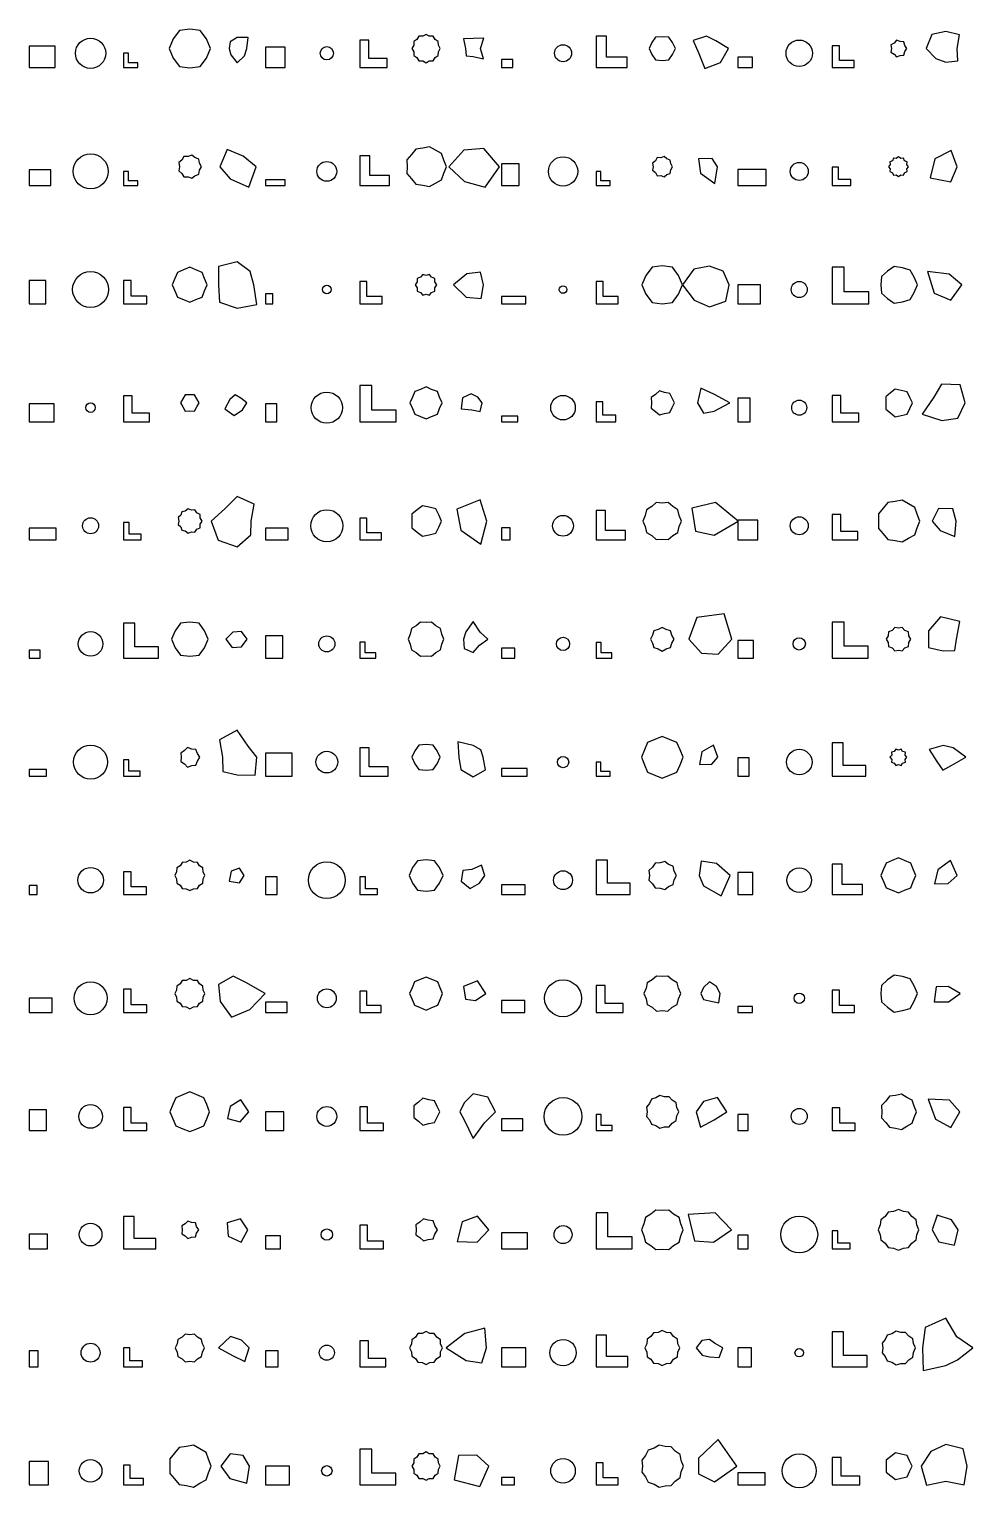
# Model space of a CAD drawing. Header units: metres. Extents: x 0 to 3999, y -16 to 6081.
# Drawn here: x 0 to 1997, y 2994 to 6081 of the extents above; entities that cross this region are included whole.
import ezdxf

# ---------------------------------------------------------------- set-up
doc = ezdxf.new("R2010")
doc.units = ezdxf.units.M

msp = doc.modelspace()

# ---------------------------------------------------------------- linework, layer by layer
for points in [[(384, 6040), (375.5, 6060.5), (362, 6078.1), (340, 6081), (318, 6078.1), (304.5, 6060.5), (296, 6040), (304.5, 6019.5), (318, 6001.9), (340, 5999), (362, 6001.9), (375.5, 6019.5), (384, 6040)], [(460.6, 6040), (463.2, 6063.2), (440, 6063.4), (425.6, 6054.4), (423.1, 6040), (426.7, 6026.7), (440, 6009.6), (455.5, 6024.5), (460.6, 6040)], [(700, 6000), (758, 6000), (758, 6019), (719, 6019), (719, 6058), (700, 6058), (700, 6000)], [(870, 6040), (866.1, 6047), (866, 6055), (859.1, 6059.1), (855, 6066), (847, 6066.1), (840, 6070), (833, 6066.1), (825, 6066), (820.9, 6059.1), (814, 6055), (813.9, 6047), (810, 6040), (813.9, 6033), (814, 6025), (820.9, 6020.9), (825, 6014), (833, 6013.9), (840, 6010), (847, 6013.9), (855, 6014), (859.1, 6020.9), (866, 6025), (866.1, 6033), (870, 6040)], [(955.4, 6040), (962.2, 6062.2), (940, 6061.3), (919.2, 6060.8), (923.4, 6040), (924.7, 6024.7), (940, 6023.3), (961.5, 6018.5), (955.4, 6040)], [(1200, 6000), (1266, 6000), (1266, 6022), (1222, 6022), (1222, 6066), (1200, 6066), (1200, 6000)], [(1368, 6040), (1361.7, 6052.5), (1354, 6064.2), (1340, 6065), (1326, 6064.2), (1318.3, 6052.5), (1312, 6040), (1318.3, 6027.5), (1326, 6015.8), (1340, 6015), (1354, 6015.8), (1361.7, 6027.5), (1368, 6040)], [(1480.1, 6040), (1453.2, 6056.6), (1434, 6066.3), (1405.4, 6056.7), (1417.6, 6029.2), (1430.3, 5997.5), (1463.6, 6010.4), (1480.1, 6040)], [(1858, 6040), (1853.5, 6046.5), (1851.2, 6054.1), (1843.3, 6054.6), (1836, 6057.5), (1830.6, 6051.7), (1823.8, 6047.8), (1825, 6040), (1823.8, 6032.2), (1830.6, 6028.3), (1836, 6022.5), (1843.3, 6025.4), (1851.2, 6025.9), (1853.5, 6033.5), (1858, 6040)], [(1964.4, 6040), (1968.9, 6068.9), (1940, 6076), (1910.3, 6069.7), (1898.9, 6040), (1918.9, 6018.9), (1940, 6010.9), (1966, 6014), (1964.4, 6040)], [(0, 6000), (55, 6000), (55, 6045), (0, 6045), (0, 6000)], [(200, 6000), (230, 6000), (230, 6010), (210, 6010), (210, 6030), (200, 6030), (200, 6000)], [(500, 6000), (542, 6000), (542, 6043), (500, 6043), (500, 6000)], [(1500, 6000), (1531, 6000), (1531, 6022), (1500, 6022), (1500, 6000)], [(1700, 6000), (1746, 6000), (1746, 6015), (1715, 6015), (1715, 6046), (1700, 6046), (1700, 6000)], [(1000, 6000), (1024, 6000), (1024, 6017), (1000, 6017), (1000, 6000)], [(365, 5790), (360.7, 5797.5), (359.2, 5806.1), (351, 5809.1), (344.3, 5814.6), (336.2, 5811.7), (327.5, 5811.7), (323.1, 5804.1), (316.5, 5798.6), (318, 5790), (316.5, 5781.4), (323.1, 5775.9), (327.5, 5768.3), (336.2, 5768.3), (344.3, 5765.4), (351, 5770.9), (359.2, 5773.9), (360.7, 5782.5), (365, 5790)], [(480.4, 5790), (453, 5812.5), (419.2, 5826), (403.3, 5790), (425.3, 5764.5), (465.1, 5746.5), (480.4, 5790)], [(700, 5750), (763, 5750), (763, 5771), (721, 5771), (721, 5813), (700, 5813), (700, 5750)], [(883, 5790), (877.6, 5803.7), (872.9, 5817.6), (860, 5824.6), (847.5, 5832.3), (833.1, 5829.4), (818.5, 5827.2), (809.4, 5815.7), (799.6, 5804.7), (800, 5790), (799.6, 5775.3), (809.4, 5764.3), (818.5, 5752.8), (833.1, 5750.6), (847.5, 5747.7), (860, 5755.4), (872.9, 5762.4), (877.6, 5776.3), (883, 5790)], [(995.4, 5790), (962.2, 5828.5), (919.7, 5825.2), (888.1, 5790), (921.7, 5758.3), (965, 5746.6), (995.4, 5790)], [(1362, 5790), (1357.9, 5796.5), (1356.9, 5804.1), (1349.5, 5806.5), (1343.8, 5811.7), (1336.7, 5808.7), (1329, 5809.1), (1325.4, 5802.2), (1319.3, 5797.5), (1321, 5790), (1319.3, 5782.5), (1325.4, 5777.8), (1329, 5770.9), (1336.7, 5771.3), (1343.8, 5768.3), (1349.5, 5773.5), (1356.9, 5775.9), (1357.9, 5783.5), (1362, 5790)], [(1457.3, 5790), (1445.7, 5807.6), (1416.7, 5806.9), (1421.1, 5776.3), (1451.5, 5754.7), (1457.3, 5790)], [(1861, 5790), (1857.4, 5794.7), (1858.2, 5800.5), (1852.7, 5802.7), (1850.5, 5808.2), (1844.7, 5807.4), (1840, 5811), (1835.3, 5807.4), (1829.5, 5808.2), (1827.3, 5802.7), (1821.8, 5800.5), (1822.6, 5794.7), (1819, 5790), (1822.6, 5785.3), (1821.8, 5779.5), (1827.3, 5777.3), (1829.5, 5771.8), (1835.3, 5772.6), (1840, 5769), (1844.7, 5772.6), (1850.5, 5771.8), (1852.7, 5777.3), (1858.2, 5779.5), (1857.4, 5785.3), (1861, 5790)], [(1964.4, 5790), (1951.2, 5824.4), (1917, 5806.7), (1907.2, 5766.2), (1950.5, 5757.7), (1964.4, 5790)], [(0, 5750), (46, 5750), (46, 5783), (0, 5783), (0, 5750)], [(200, 5750), (230, 5750), (230, 5760), (210, 5760), (210, 5780), (200, 5780), (200, 5750)], [(1000, 5750), (1037, 5750), (1037, 5796), (1000, 5796), (1000, 5750)], [(1200, 5750), (1230, 5750), (1230, 5760), (1210, 5760), (1210, 5780), (1200, 5780), (1200, 5750)], [(1500, 5750), (1560, 5750), (1560, 5784), (1500, 5784), (1500, 5750)], [(1700, 5750), (1739, 5750), (1739, 5763), (1713, 5763), (1713, 5789), (1700, 5789), (1700, 5750)], [(500, 5750), (542, 5750), (542, 5762), (500, 5762), (500, 5750)], [(475.2, 5540), (468, 5568), (440, 5588.7), (401.1, 5578.9), (400.9, 5540), (403.2, 5503.2), (440, 5490.6), (481.7, 5498.3), (475.2, 5540)], [(377, 5540), (371.4, 5553), (366.2, 5566.2), (353, 5571.4), (340, 5577), (327, 5571.4), (313.8, 5566.2), (308.6, 5553), (303, 5540), (308.6, 5527), (313.8, 5513.8), (327, 5508.6), (340, 5503), (353, 5508.6), (366.2, 5513.8), (371.4, 5527), (377, 5540)], [(863, 5540), (859, 5546.2), (858.6, 5553.5), (851.8, 5556.2), (847.1, 5561.9), (840, 5560), (832.9, 5561.9), (828.2, 5556.2), (821.4, 5553.5), (821, 5546.2), (817, 5540), (821, 5533.8), (821.4, 5526.5), (828.2, 5523.8), (832.9, 5518.1), (840, 5520), (847.1, 5518.1), (851.8, 5523.8), (858.6, 5526.5), (859, 5533.8), (863, 5540)], [(961.6, 5540), (955.4, 5566.7), (926.7, 5563), (898, 5540), (925, 5514.1), (956.8, 5510.9), (961.6, 5540)], [(1383, 5540), (1374.6, 5560), (1361.5, 5577.2), (1340, 5580), (1318.5, 5577.2), (1305.4, 5560), (1297, 5540), (1305.4, 5520), (1318.5, 5502.8), (1340, 5500), (1361.5, 5502.8), (1374.6, 5520), (1383, 5540)], [(1481.6, 5540), (1468.7, 5568.7), (1440, 5579.6), (1406.7, 5573.3), (1382.9, 5540), (1407.8, 5507.8), (1440, 5493.6), (1474.7, 5505.3), (1481.6, 5540)], [(1700, 5500), (1777, 5500), (1777, 5525), (1725, 5525), (1725, 5577), (1700, 5577), (1700, 5500)], [(1880, 5540), (1873.3, 5556.1), (1864.9, 5571.3), (1848.2, 5576.1), (1831.1, 5579), (1816.9, 5568.9), (1804, 5557.4), (1803, 5540), (1804, 5522.6), (1816.9, 5511.1), (1831.1, 5501), (1848.2, 5503.9), (1864.9, 5508.7), (1873.3, 5523.9), (1880, 5540)], [(1974.3, 5540), (1947.2, 5562.2), (1901.6, 5567.9), (1915.5, 5522.2), (1950.7, 5507.2), (1974.3, 5540)], [(0, 5500), (35, 5500), (35, 5549), (0, 5549), (0, 5500)], [(200, 5500), (249, 5500), (249, 5516), (216, 5516), (216, 5549), (200, 5549), (200, 5500)], [(700, 5500), (747, 5500), (747, 5515), (715, 5515), (715, 5547), (700, 5547), (700, 5500)], [(1200, 5500), (1247, 5500), (1247, 5515), (1215, 5515), (1215, 5547), (1200, 5547), (1200, 5500)], [(1500, 5500), (1548, 5500), (1548, 5540), (1500, 5540), (1500, 5500)], [(500, 5500), (516, 5500), (516, 5521), (500, 5521), (500, 5500)], [(1000, 5500), (1051, 5500), (1051, 5515), (1000, 5515), (1000, 5500)], [(700, 5250), (777, 5250), (777, 5275), (725, 5275), (725, 5327), (700, 5327), (700, 5250)], [(874, 5290), (868.6, 5301.9), (864, 5314), (851.9, 5318.6), (840, 5324), (828.1, 5318.6), (816, 5314), (811.4, 5301.9), (806, 5290), (811.4, 5278.1), (816, 5266), (828.1, 5261.4), (840, 5256), (851.9, 5261.4), (864, 5266), (868.6, 5278.1), (874, 5290)], [(1366, 5290), (1360.7, 5300), (1356.2, 5310.3), (1345.1, 5312.4), (1334.2, 5315.3), (1325.7, 5308), (1316.6, 5301.3), (1317, 5290), (1316.6, 5278.7), (1325.7, 5272), (1334.2, 5264.7), (1345.1, 5267.6), (1356.2, 5269.7), (1360.7, 5280), (1366, 5290)], [(1483.3, 5290), (1450.3, 5307.8), (1421.8, 5321.6), (1414.8, 5290), (1427.5, 5268.3), (1450.1, 5272.4), (1483.3, 5290)], [(1870, 5290), (1864.3, 5301.7), (1858.7, 5313.5), (1846, 5316.3), (1833.3, 5319.2), (1823.2, 5311.1), (1813, 5303), (1813, 5290), (1813, 5277), (1823.2, 5268.9), (1833.3, 5260.8), (1846, 5263.7), (1858.7, 5266.5), (1864.3, 5278.3), (1870, 5290)], [(1981.1, 5290), (1970.7, 5328.4), (1930.9, 5329.8), (1915.2, 5301.9), (1890.5, 5266.2), (1931.5, 5252.6), (1965.7, 5257.8), (1981.1, 5290)], [(0, 5250), (53, 5250), (53, 5288), (0, 5288), (0, 5250)], [(200, 5250), (255, 5250), (255, 5268), (218, 5268), (218, 5305), (200, 5305), (200, 5250)], [(360, 5290), (354.7, 5298.5), (350, 5307.3), (340, 5307), (330, 5307.3), (325.3, 5298.5), (320, 5290), (325.3, 5281.5), (330, 5272.7), (340, 5273), (350, 5272.7), (354.7, 5281.5), (360, 5290)], [(460.4, 5290), (448, 5300), (436.2, 5306.8), (424.5, 5297.5), (414.4, 5277.7), (433.9, 5263.1), (451.6, 5275.5), (460.4, 5290)], [(500, 5250), (524, 5250), (524, 5288), (500, 5288), (500, 5250)], [(958.7, 5290), (949.8, 5302.3), (935.6, 5309.3), (917, 5301.1), (914.1, 5277.5), (936.7, 5275.6), (954.3, 5272.1), (958.7, 5290)], [(1200, 5250), (1242, 5250), (1242, 5264), (1214, 5264), (1214, 5292), (1200, 5292), (1200, 5250)], [(1500, 5250), (1526, 5250), (1526, 5300), (1500, 5300), (1500, 5250)], [(1700, 5250), (1756, 5250), (1756, 5268), (1718, 5268), (1718, 5306), (1700, 5306), (1700, 5250)], [(1000, 5250), (1034, 5250), (1034, 5262), (1000, 5262), (1000, 5250)], [(366, 5040), (362.1, 5046.5), (361.9, 5054.1), (355.1, 5057.4), (350.8, 5063.7), (343.3, 5062.8), (336.3, 5065.7), (330.4, 5060.9), (323, 5059.6), (320.7, 5052.4), (315.1, 5047.3), (317, 5040), (315.1, 5032.7), (320.7, 5027.6), (323, 5020.4), (330.4, 5019.1), (336.3, 5014.3), (343.3, 5017.2), (350.8, 5016.3), (355.1, 5022.6), (361.9, 5025.9), (362.1, 5033.5), (366, 5040)], [(470.2, 5040), (476, 5076), (440, 5091.9), (413.9, 5066.1), (385.3, 5040), (399.7, 4999.7), (440, 4985.8), (468.9, 5011.1), (470.2, 5040)], [(873, 5040), (867, 5053), (860.6, 5065.8), (846.7, 5069.2), (832.7, 5072.2), (821.3, 5063.5), (810.3, 5054.3), (810, 5040), (810.3, 5025.7), (821.3, 5016.5), (832.7, 5007.8), (846.7, 5010.8), (860.6, 5014.2), (867, 5027), (873, 5040)], [(968.5, 5040), (954.5, 5084.7), (905.5, 5065), (913.9, 5021), (955.8, 4991.4), (968.5, 5040)], [(1381, 5040), (1376.1, 5051.7), (1373.2, 5064.1), (1362.3, 5070.7), (1352.7, 5079), (1340, 5078), (1327.3, 5079), (1317.7, 5070.7), (1306.8, 5064.1), (1303.9, 5051.7), (1299, 5040), (1303.9, 5028.3), (1306.8, 5015.9), (1317.7, 5009.3), (1327.3, 5001), (1340, 5002), (1352.7, 5001), (1362.3, 5009.3), (1373.2, 5015.9), (1376.1, 5028.3), (1381, 5040)], [(1500.7, 5040), (1452.8, 5079.5), (1402.3, 5067.4), (1410.5, 5018.6), (1449.6, 5010.4), (1500.7, 5040)], [(1885, 5040), (1879.5, 5054.4), (1874.5, 5068.9), (1861, 5076.4), (1847.8, 5084.3), (1832.7, 5081.4), (1817.5, 5079), (1807.8, 5067), (1797.7, 5055.4), (1798, 5040), (1797.7, 5024.6), (1807.8, 5013), (1817.5, 5001), (1832.7, 4998.6), (1847.8, 4995.7), (1861, 5003.6), (1874.5, 5011.1), (1879.5, 5025.6), (1885, 5040)], [(1962, 5040), (1955.1, 5066.2), (1924.7, 5066.5), (1911.6, 5040), (1928.4, 5020), (1959, 5007.1), (1962, 5040)], [(200, 5000), (237, 5000), (237, 5012), (212, 5012), (212, 5037), (200, 5037), (200, 5000)], [(700, 5000), (746, 5000), (746, 5015), (715, 5015), (715, 5046), (700, 5046), (700, 5000)], [(1200, 5000), (1262, 5000), (1262, 5020), (1220, 5020), (1220, 5062), (1200, 5062), (1200, 5000)], [(1500, 5000), (1542, 5000), (1542, 5042), (1500, 5042), (1500, 5000)], [(1700, 5000), (1754, 5000), (1754, 5018), (1718, 5018), (1718, 5054), (1700, 5054), (1700, 5000)], [(0, 5000), (57, 5000), (57, 5025), (0, 5025), (0, 5000)], [(500, 5000), (548, 5000), (548, 5025), (500, 5025), (500, 5000)], [(1000, 5000), (1018, 5000), (1018, 5026), (1000, 5026), (1000, 5000)], [(200, 4750), (274, 4750), (274, 4774), (224, 4774), (224, 4824), (200, 4824), (200, 4750)], [(379, 4790), (371.2, 4808), (359.5, 4823.8), (340, 4826), (320.5, 4823.8), (308.8, 4808), (301, 4790), (308.8, 4772), (320.5, 4756.2), (340, 4754), (359.5, 4756.2), (371.2, 4772), (379, 4790)], [(878, 4790), (873.3, 4800.8), (870.7, 4812.3), (860.6, 4818.3), (851.7, 4826.1), (840, 4825), (828.3, 4826.1), (819.4, 4818.3), (809.3, 4812.3), (806.7, 4800.8), (802, 4790), (806.7, 4779.2), (809.3, 4767.7), (819.4, 4761.7), (828.3, 4753.9), (840, 4755), (851.7, 4753.9), (860.6, 4761.7), (870.7, 4767.7), (873.3, 4779.2), (878, 4790)], [(970.8, 4790), (954.8, 4804.8), (940, 4827.4), (924.3, 4805.7), (919.2, 4790), (920.4, 4770.4), (940, 4761.8), (953, 4777), (970.8, 4790)], [(1487.3, 4790), (1471.2, 4844), (1413.3, 4836.2), (1396.3, 4790), (1422.9, 4760.4), (1458.4, 4758.2), (1487.3, 4790)], [(1700, 4750), (1776, 4750), (1776, 4775), (1725, 4775), (1725, 4826), (1700, 4826), (1700, 4750)], [(1962.7, 4790), (1969.6, 4827.2), (1929.2, 4837.5), (1903.3, 4807.7), (1903.3, 4772.3), (1934.3, 4765.1), (1959.2, 4765.9), (1962.7, 4790)], [(461.2, 4790), (449.6, 4806.6), (431.3, 4805.1), (416.5, 4790), (429.8, 4772.4), (449.3, 4773.9), (461.2, 4790)], [(500, 4750), (537, 4750), (537, 4797), (500, 4797), (500, 4750)], [(1365, 4790), (1360.3, 4798.4), (1357.7, 4807.7), (1348.4, 4810.3), (1340, 4815), (1331.6, 4810.3), (1322.3, 4807.7), (1319.7, 4798.4), (1315, 4790), (1319.7, 4781.6), (1322.3, 4772.3), (1331.6, 4769.7), (1340, 4765), (1348.4, 4769.7), (1357.7, 4772.3), (1360.3, 4781.6), (1365, 4790)], [(1500, 4750), (1533, 4750), (1533, 4787), (1500, 4787), (1500, 4750)], [(1866, 4790), (1861.9, 4797.1), (1861, 4805.3), (1853.5, 4808.6), (1848, 4814.7), (1840, 4813), (1832, 4814.7), (1826.5, 4808.6), (1819, 4805.3), (1818.1, 4797.1), (1814, 4790), (1818.1, 4782.9), (1819, 4774.7), (1826.5, 4771.4), (1832, 4765.3), (1840, 4767), (1848, 4765.3), (1853.5, 4771.4), (1861, 4774.7), (1861.9, 4782.9), (1866, 4790)], [(0, 4750), (23, 4750), (23, 4767), (0, 4767), (0, 4750)], [(700, 4750), (734, 4750), (734, 4761), (711, 4761), (711, 4784), (700, 4784), (700, 4750)], [(1000, 4750), (1028, 4750), (1028, 4771), (1000, 4771), (1000, 4750)], [(1200, 4750), (1233, 4750), (1233, 4761), (1211, 4761), (1211, 4783), (1200, 4783), (1200, 4750)], [(481.8, 4540), (463.4, 4563.4), (440, 4597.2), (402.8, 4577.2), (409.4, 4540), (409.9, 4509.9), (440, 4503.1), (478.1, 4501.9), (481.8, 4540)], [(961, 4540), (955.9, 4555.9), (940, 4564.9), (907.4, 4572.6), (909.4, 4540), (913.9, 4513.9), (940, 4498.6), (966.2, 4513.8), (961, 4540)], [(1384, 4540), (1377.9, 4555.7), (1371.1, 4571.1), (1355.7, 4577.9), (1340, 4584), (1324.3, 4577.9), (1308.9, 4571.1), (1302.1, 4555.7), (1296, 4540), (1302.1, 4524.3), (1308.9, 4508.9), (1324.3, 4502.1), (1340, 4496), (1355.7, 4502.1), (1371.1, 4508.9), (1377.9, 4524.3), (1384, 4540)], [(1700, 4500), (1771, 4500), (1771, 4523), (1723, 4523), (1723, 4571), (1700, 4571), (1700, 4500)], [(361, 4540), (356.2, 4547.8), (353.1, 4556.4), (344, 4557.5), (335.3, 4560.5), (328.8, 4554.1), (321.1, 4549.1), (322, 4540), (321.1, 4530.9), (328.8, 4525.9), (335.3, 4519.5), (344, 4522.5), (353.1, 4523.6), (356.2, 4532.2), (361, 4540)], [(500, 4500), (557, 4500), (557, 4549), (500, 4549), (500, 4500)], [(700, 4500), (760, 4500), (760, 4520), (720, 4520), (720, 4560), (700, 4560), (700, 4500)], [(870, 4540), (863.4, 4553.5), (855, 4566), (840, 4567), (825, 4566), (816.6, 4553.5), (810, 4540), (816.6, 4526.5), (825, 4514), (840, 4513), (855, 4514), (863.4, 4526.5), (870, 4540)], [(1457.7, 4540), (1448.2, 4565.4), (1423.9, 4551.7), (1418.6, 4524.5), (1444.7, 4525.5), (1457.7, 4540)], [(1500, 4500), (1524, 4500), (1524, 4539), (1500, 4539), (1500, 4500)], [(1858, 4540), (1854.3, 4544.6), (1854.6, 4550.6), (1848.8, 4552.1), (1845.6, 4557.1), (1840, 4555), (1834.4, 4557.1), (1831.2, 4552.1), (1825.4, 4550.6), (1825.7, 4544.6), (1822, 4540), (1825.7, 4535.4), (1825.4, 4529.4), (1831.2, 4527.9), (1834.4, 4522.9), (1840, 4525), (1845.6, 4522.9), (1848.8, 4527.9), (1854.6, 4529.4), (1854.3, 4535.4), (1858, 4540)], [(1982.5, 4540), (1956, 4560), (1934.3, 4565.1), (1905, 4556.8), (1921.2, 4530.9), (1933.7, 4512.6), (1953.3, 4523.3), (1982.5, 4540)], [(0, 4500), (37, 4500), (37, 4514), (0, 4514), (0, 4500)], [(200, 4500), (235, 4500), (235, 4511), (211, 4511), (211, 4535), (200, 4535), (200, 4500)], [(1000, 4500), (1054, 4500), (1054, 4516), (1000, 4516), (1000, 4500)], [(1200, 4500), (1230, 4500), (1230, 4510), (1210, 4510), (1210, 4530), (1200, 4530), (1200, 4500)], [(372, 4290), (368, 4297.5), (367.7, 4306), (360.5, 4310.5), (356, 4317.7), (347.5, 4318), (340, 4322), (332.5, 4318), (324, 4317.7), (319.5, 4310.5), (312.3, 4306), (312, 4297.5), (308, 4290), (312, 4282.5), (312.3, 4274), (319.5, 4269.5), (324, 4262.3), (332.5, 4262), (340, 4258), (347.5, 4262), (356, 4262.3), (360.5, 4269.5), (367.7, 4274), (368, 4282.5), (372, 4290)], [(876, 4290), (868.6, 4306.5), (858, 4321.2), (840, 4323), (822, 4321.2), (811.4, 4306.5), (804, 4290), (811.4, 4273.5), (822, 4258.8), (840, 4257), (858, 4258.8), (868.6, 4273.5), (876, 4290)], [(1200, 4250), (1272, 4250), (1272, 4274), (1224, 4274), (1224, 4322), (1200, 4322), (1200, 4250)], [(1877, 4290), (1871.4, 4303), (1866.2, 4316.2), (1853, 4321.4), (1840, 4327), (1827, 4321.4), (1813.8, 4316.2), (1808.6, 4303), (1803, 4290), (1808.6, 4277), (1813.8, 4263.8), (1827, 4258.6), (1840, 4253), (1853, 4258.6), (1866.2, 4263.8), (1871.4, 4277), (1877, 4290)], [(200, 4250), (248, 4250), (248, 4266), (216, 4266), (216, 4298), (200, 4298), (200, 4250)], [(454.8, 4290), (444.9, 4305.1), (427.4, 4299.1), (423.5, 4278), (445.1, 4274.2), (454.8, 4290)], [(964.3, 4290), (957.2, 4311.6), (937, 4302.9), (917.7, 4300.8), (914.5, 4277.7), (933.6, 4262.1), (953.1, 4273.6), (964.3, 4290)], [(1370, 4290), (1365.4, 4299.2), (1363, 4309.3), (1353.5, 4313.4), (1345.2, 4319.5), (1335.3, 4316.6), (1325, 4316), (1319.3, 4307.4), (1311.8, 4300.3), (1313, 4290), (1311.8, 4279.7), (1319.3, 4272.6), (1325, 4264), (1335.3, 4263.4), (1345.2, 4260.5), (1353.5, 4266.6), (1363, 4270.7), (1365.4, 4280.8), (1370, 4290)], [(1483.8, 4290), (1454.7, 4315.5), (1422.4, 4320.5), (1418.4, 4290), (1427.2, 4267.8), (1464.7, 4247.1), (1483.8, 4290)], [(1500, 4250), (1532, 4250), (1532, 4296), (1500, 4296), (1500, 4250)], [(1700, 4250), (1764, 4250), (1764, 4271), (1721, 4271), (1721, 4314), (1700, 4314), (1700, 4250)], [(1964.2, 4290), (1950.2, 4321.4), (1923.5, 4302), (1916, 4272.6), (1945.5, 4273.2), (1964.2, 4290)], [(0, 4250), (17, 4250), (17, 4269), (0, 4269), (0, 4250)], [(500, 4250), (525, 4250), (525, 4287), (500, 4287), (500, 4250)], [(700, 4250), (737, 4250), (737, 4262), (712, 4262), (712, 4287), (700, 4287), (700, 4250)], [(1000, 4250), (1050, 4250), (1050, 4270), (1000, 4270), (1000, 4250)], [(499.7, 4040), (458.5, 4063.2), (431.6, 4076.8), (400.7, 4058.9), (404.4, 4022.9), (428.5, 3989.8), (466.9, 4006.3), (499.7, 4040)], [(875, 4040), (869.6, 4052.2), (864.7, 4064.7), (852.2, 4069.6), (840, 4075), (827.8, 4069.6), (815.3, 4064.7), (810.4, 4052.2), (805, 4040), (810.4, 4027.8), (815.3, 4015.3), (827.8, 4010.4), (840, 4005), (852.2, 4010.4), (864.7, 4015.3), (869.6, 4027.8), (875, 4040)], [(1379, 4040), (1374.2, 4051.1), (1371.6, 4062.9), (1361.2, 4069.1), (1352.1, 4077.1), (1340, 4076), (1327.9, 4077.1), (1318.8, 4069.1), (1308.4, 4062.9), (1305.8, 4051.1), (1301, 4040), (1305.8, 4028.9), (1308.4, 4017.1), (1318.8, 4010.9), (1327.9, 4002.9), (1340, 4004), (1352.1, 4002.9), (1361.2, 4010.9), (1371.6, 4017.1), (1374.2, 4028.9), (1379, 4040)], [(1880, 4040), (1873.3, 4056.1), (1864.9, 4071.3), (1848.2, 4076.1), (1831.1, 4079), (1816.9, 4068.9), (1804, 4057.4), (1803, 4040), (1804, 4022.6), (1816.9, 4011.1), (1831.1, 4001), (1848.2, 4003.9), (1864.9, 4008.7), (1873.3, 4023.9), (1880, 4040)], [(200, 4000), (249, 4000), (249, 4016), (216, 4016), (216, 4049), (200, 4049), (200, 4000)], [(372, 4040), (368, 4047.5), (367.7, 4056), (360.5, 4060.5), (356, 4067.7), (347.5, 4068), (340, 4072), (332.5, 4068), (324, 4067.7), (319.5, 4060.5), (312.3, 4056), (312, 4047.5), (308, 4040), (312, 4032.5), (312.3, 4024), (319.5, 4019.5), (324, 4012.3), (332.5, 4012), (340, 4008), (347.5, 4012), (356, 4012.3), (360.5, 4019.5), (367.7, 4024), (368, 4032.5), (372, 4040)], [(700, 4000), (745, 4000), (745, 4015), (715, 4015), (715, 4045), (700, 4045), (700, 4000)], [(966.5, 4040), (948.8, 4067.1), (919.1, 4055.2), (923.6, 4028.1), (944.8, 4025.3), (966.5, 4040)], [(1200, 4000), (1257, 4000), (1257, 4019), (1219, 4019), (1219, 4057), (1200, 4057), (1200, 4000)], [(1462.6, 4040), (1454.7, 4054.7), (1440, 4065), (1427.1, 4052.9), (1421.4, 4040), (1427.2, 4027.2), (1440, 4024.4), (1459.8, 4020.2), (1462.6, 4040)], [(1700, 4000), (1747, 4000), (1747, 4015), (1715, 4015), (1715, 4047), (1700, 4047), (1700, 4000)], [(1970.7, 4040), (1944.9, 4055), (1919.9, 4054.6), (1915.6, 4022.2), (1945.8, 4022.2), (1970.7, 4040)], [(0, 4000), (49, 4000), (49, 4030), (0, 4030), (0, 4000)], [(500, 4000), (546, 4000), (546, 4022), (500, 4022), (500, 4000)], [(1000, 4000), (1049, 4000), (1049, 4025), (1000, 4025), (1000, 4000)], [(1500, 4000), (1531, 4000), (1531, 4013), (1500, 4013), (1500, 4000)], [(382, 3790), (376, 3804.9), (369.7, 3819.7), (354.9, 3826), (340, 3832), (325.1, 3826), (310.3, 3819.7), (304, 3804.9), (298, 3790), (304, 3775.1), (310.3, 3760.3), (325.1, 3754), (340, 3748), (354.9, 3754), (369.7, 3760.3), (376, 3775.1), (382, 3790)], [(200, 3750), (249, 3750), (249, 3766), (216, 3766), (216, 3799), (200, 3799), (200, 3750)], [(464.9, 3790), (448.2, 3815.1), (425.1, 3800.8), (420, 3775.5), (446.9, 3768.7), (464.9, 3790)], [(700, 3750), (750, 3750), (750, 3766), (716, 3766), (716, 3800), (700, 3800), (700, 3750)], [(869, 3790), (863.4, 3801.3), (858.1, 3812.7), (845.8, 3815.3), (833.5, 3818.3), (823.8, 3810.3), (813.9, 3802.6), (814, 3790), (813.9, 3777.4), (823.8, 3769.7), (833.5, 3761.7), (845.8, 3764.7), (858.1, 3767.3), (863.4, 3778.7), (869, 3790)], [(987.3, 3790), (970.6, 3820.6), (940, 3827.7), (921, 3809), (911.7, 3790), (921.6, 3771.6), (940, 3733.2), (963.8, 3766.2), (987.3, 3790)], [(1375, 3790), (1370.7, 3799), (1369.4, 3808.9), (1361, 3814.2), (1354.5, 3821.8), (1344.6, 3821.7), (1335, 3824.6), (1326.7, 3819.1), (1317.1, 3816.5), (1313.1, 3807.3), (1306.4, 3799.9), (1308, 3790), (1306.4, 3780.1), (1313.1, 3772.7), (1317.1, 3763.5), (1326.7, 3760.9), (1335, 3755.4), (1344.6, 3758.3), (1354.5, 3758.2), (1361, 3765.8), (1369.4, 3771.1), (1370.7, 3781), (1375, 3790)], [(1476.4, 3790), (1457.3, 3820), (1427.5, 3811.6), (1411.7, 3790), (1421.3, 3757.6), (1449.9, 3772.9), (1476.4, 3790)], [(1700, 3750), (1748, 3750), (1748, 3766), (1716, 3766), (1716, 3798), (1700, 3798), (1700, 3750)], [(1878, 3790), (1872.9, 3802), (1869.1, 3814.4), (1857.5, 3820.3), (1846.6, 3827.4), (1833.9, 3824.5), (1821, 3822.9), (1813.2, 3812.5), (1804.3, 3803), (1805, 3790), (1804.3, 3777), (1813.2, 3767.5), (1821, 3757.1), (1833.9, 3755.5), (1846.6, 3752.6), (1857.5, 3759.7), (1869.1, 3765.6), (1872.9, 3778), (1878, 3790)], [(1969.7, 3790), (1948, 3814.6), (1903.2, 3816.7), (1918.7, 3774.5), (1950.8, 3756.6), (1969.7, 3790)], [(0, 3750), (37, 3750), (37, 3794), (0, 3794), (0, 3750)], [(500, 3750), (539, 3750), (539, 3790), (500, 3790), (500, 3750)], [(1000, 3750), (1045, 3750), (1045, 3775), (1000, 3775), (1000, 3750)], [(1200, 3750), (1234, 3750), (1234, 3761), (1211, 3761), (1211, 3784), (1200, 3784), (1200, 3750)], [(1500, 3750), (1522, 3750), (1522, 3784), (1500, 3784), (1500, 3750)], [(1384, 3540), (1379, 3552.7), (1375.6, 3565.9), (1364.1, 3573.2), (1353.6, 3581.8), (1340, 3581), (1326.4, 3581.8), (1315.9, 3573.2), (1304.4, 3565.9), (1301, 3552.7), (1296, 3540), (1301, 3527.3), (1304.4, 3514.1), (1315.9, 3506.8), (1326.4, 3498.2), (1340, 3499), (1353.6, 3498.2), (1364.1, 3506.8), (1375.6, 3514.1), (1379, 3527.3), (1384, 3540)], [(1883, 3540), (1878.6, 3550.4), (1877.2, 3561.5), (1868.3, 3568.3), (1861.5, 3577.2), (1850.4, 3578.6), (1840, 3583), (1829.6, 3578.6), (1818.5, 3577.2), (1811.7, 3568.3), (1802.8, 3561.5), (1801.4, 3550.4), (1797, 3540), (1801.4, 3529.6), (1802.8, 3518.5), (1811.7, 3511.7), (1818.5, 3502.8), (1829.6, 3501.4), (1840, 3497), (1850.4, 3501.4), (1861.5, 3502.8), (1868.3, 3511.7), (1877.2, 3518.5), (1878.6, 3529.6), (1883, 3540)], [(200, 3500), (268, 3500), (268, 3522), (222, 3522), (222, 3568), (200, 3568), (200, 3500)], [(359, 3540), (354.4, 3546.9), (351.8, 3554.9), (343.6, 3555.6), (335.8, 3558.5), (330, 3552.5), (322.9, 3548.2), (324, 3540), (322.9, 3531.8), (330, 3527.5), (335.8, 3521.5), (343.6, 3524.4), (351.8, 3525.1), (354.4, 3533.1), (359, 3540)], [(463, 3540), (447.5, 3563.2), (419.4, 3555), (421.5, 3526.6), (448.4, 3514.1), (463, 3540)], [(864, 3540), (858.9, 3549.1), (855, 3558.8), (844.7, 3560.5), (834.7, 3563.4), (826.9, 3556.4), (818.4, 3550.4), (819, 3540), (818.4, 3529.6), (826.9, 3523.6), (834.7, 3516.6), (844.7, 3519.5), (855, 3521.2), (858.9, 3530.9), (864, 3540)], [(973.1, 3540), (949.3, 3568.7), (916.4, 3557.1), (906.1, 3515.4), (948.6, 3513.6), (973.1, 3540)], [(1200, 3500), (1276, 3500), (1276, 3525), (1225, 3525), (1225, 3576), (1200, 3576), (1200, 3500)], [(1486.7, 3540), (1451.8, 3576.2), (1395.2, 3572.5), (1408.1, 3516.8), (1448.5, 3513.7), (1486.7, 3540)], [(1966.4, 3540), (1952.1, 3560.9), (1922.2, 3570.9), (1911.1, 3540), (1925.4, 3514.7), (1958.5, 3507.9), (1966.4, 3540)], [(0, 3500), (39, 3500), (39, 3531), (0, 3531), (0, 3500)], [(500, 3500), (532, 3500), (532, 3527), (500, 3527), (500, 3500)], [(700, 3500), (750, 3500), (750, 3516), (716, 3516), (716, 3550), (700, 3550), (700, 3500)], [(1000, 3500), (1055, 3500), (1055, 3534), (1000, 3534), (1000, 3500)], [(1500, 3500), (1522, 3500), (1522, 3529), (1500, 3529), (1500, 3500)], [(1700, 3500), (1738, 3500), (1738, 3512), (1712, 3512), (1712, 3538), (1700, 3538), (1700, 3500)], [(1997.4, 3290), (1963.4, 3313.4), (1940, 3353.2), (1896.4, 3333.6), (1890.6, 3290), (1892.6, 3242.6), (1940, 3252.7), (1964.8, 3265.2), (1997.4, 3290)], [(371, 3290), (366.6, 3298.7), (365.1, 3308.2), (356.5, 3312.7), (349.6, 3319.5), (340, 3318), (330.4, 3319.5), (323.5, 3312.7), (314.9, 3308.2), (313.4, 3298.7), (309, 3290), (313.4, 3281.3), (314.9, 3271.8), (323.5, 3267.3), (330.4, 3260.5), (340, 3262), (349.6, 3260.5), (356.5, 3267.3), (365.1, 3271.8), (366.6, 3281.3), (371, 3290)], [(465.5, 3290), (449.5, 3306.5), (425.9, 3314.3), (400.8, 3290), (430.7, 3273.8), (456.7, 3261.1), (465.5, 3290)], [(700, 3250), (755, 3250), (755, 3268), (718, 3268), (718, 3305), (700, 3305), (700, 3250)], [(875, 3290), (870.9, 3298.3), (870.3, 3307.5), (862.6, 3312.6), (857.5, 3320.3), (848.3, 3320.9), (840, 3325), (831.7, 3320.9), (822.5, 3320.3), (817.4, 3312.6), (809.7, 3307.5), (809.1, 3298.3), (805, 3290), (809.1, 3281.7), (809.7, 3272.5), (817.4, 3267.4), (822.5, 3259.7), (831.7, 3259.1), (840, 3255), (848.3, 3259.1), (857.5, 3259.7), (862.6, 3267.4), (870.3, 3272.5), (870.9, 3281.7), (875, 3290)], [(967.9, 3290), (964.3, 3332), (922.3, 3320.7), (882.4, 3290), (924.8, 3263.6), (958.2, 3258.5), (967.9, 3290)], [(1200, 3250), (1267, 3250), (1267, 3272), (1222, 3272), (1222, 3317), (1200, 3317), (1200, 3250)], [(1377, 3290), (1372.8, 3298.8), (1372, 3308.5), (1364, 3314), (1358.5, 3322), (1348.8, 3322.8), (1340, 3327), (1331.2, 3322.8), (1321.5, 3322), (1316, 3314), (1308, 3308.5), (1307.2, 3298.8), (1303, 3290), (1307.2, 3281.2), (1308, 3271.5), (1316, 3266), (1321.5, 3258), (1331.2, 3257.2), (1340, 3253), (1348.8, 3257.2), (1358.5, 3258), (1364, 3266), (1372, 3271.5), (1372.8, 3281.2), (1377, 3290)], [(1468.5, 3290), (1450.5, 3300.5), (1440, 3307.7), (1424, 3306), (1412, 3290), (1424.7, 3274.7), (1440, 3271.2), (1460.4, 3269.6), (1468.5, 3290)], [(1700, 3250), (1774, 3250), (1774, 3274), (1724, 3274), (1724, 3324), (1700, 3324), (1700, 3250)], [(1876, 3290), (1871.7, 3299.3), (1870.3, 3309.5), (1861.6, 3314.9), (1855, 3322.7), (1844.7, 3322.7), (1834.9, 3325.6), (1826.3, 3320), (1816.4, 3317.2), (1812.2, 3307.8), (1805.5, 3300.1), (1807, 3290), (1805.5, 3279.9), (1812.2, 3272.2), (1816.4, 3262.8), (1826.3, 3260), (1834.9, 3254.4), (1844.7, 3257.3), (1855, 3257.3), (1861.6, 3265.1), (1870.3, 3270.5), (1871.7, 3280.7), (1876, 3290)], [(0, 3250), (19, 3250), (19, 3284), (0, 3284), (0, 3250)], [(200, 3250), (240, 3250), (240, 3263), (213, 3263), (213, 3290), (200, 3290), (200, 3250)], [(500, 3250), (527, 3250), (527, 3284), (500, 3284), (500, 3250)], [(1000, 3250), (1051, 3250), (1051, 3290), (1000, 3290), (1000, 3250)], [(1500, 3250), (1529, 3250), (1529, 3290), (1500, 3290), (1500, 3250)], [(1498, 3040), (1458.3, 3096.3), (1416.8, 3056.9), (1417, 3023.3), (1450.8, 3006.8), (1498, 3040)], [(385, 3040), (379.5, 3054.4), (374.5, 3068.9), (361, 3076.4), (347.8, 3084.3), (332.7, 3081.4), (317.5, 3079), (307.8, 3067), (297.7, 3055.4), (298, 3040), (297.7, 3024.6), (307.8, 3013), (317.5, 3001), (332.7, 2998.6), (347.8, 2995.7), (361, 3003.6), (374.5, 3011.1), (379.5, 3025.6), (385, 3040)], [(466.3, 3040), (453, 3062.4), (425.2, 3065.7), (405.9, 3040), (424.8, 3013.6), (460.8, 3004.1), (466.3, 3040)], [(700, 3000), (776, 3000), (776, 3025), (725, 3025), (725, 3076), (700, 3076), (700, 3000)], [(870, 3040), (866.1, 3047), (866, 3055), (859.1, 3059.1), (855, 3066), (847, 3066.1), (840, 3070), (833, 3066.1), (825, 3066), (820.9, 3059.1), (814, 3055), (813.9, 3047), (810, 3040), (813.9, 3033), (814, 3025), (820.9, 3020.9), (825, 3014), (833, 3013.9), (840, 3010), (847, 3013.9), (855, 3014), (859.1, 3020.9), (866, 3025), (866.1, 3033), (870, 3040)], [(972.6, 3040), (947.6, 3063.4), (908.9, 3062.6), (899.5, 3010.6), (954, 2997), (972.6, 3040)], [(1385, 3040), (1380.3, 3051.8), (1377.9, 3064.3), (1367.5, 3071.7), (1358.7, 3080.9), (1346, 3081.6), (1333.6, 3084.5), (1322.6, 3078.2), (1310.5, 3074), (1304.7, 3062.7), (1296.8, 3052.7), (1298, 3040), (1296.8, 3027.3), (1304.7, 3017.3), (1310.5, 3006), (1322.6, 3001.8), (1333.6, 2995.5), (1346, 2998.4), (1358.7, 2999.1), (1367.5, 3008.3), (1377.9, 3015.7), (1380.3, 3028.2), (1385, 3040)], [(1700, 3000), (1758, 3000), (1758, 3019), (1719, 3019), (1719, 3058), (1700, 3058), (1700, 3000)], [(1869, 3040), (1863.4, 3051.3), (1858.1, 3062.7), (1845.8, 3065.3), (1833.5, 3068.3), (1823.8, 3060.3), (1813.9, 3052.6), (1814, 3040), (1813.9, 3027.4), (1823.8, 3019.7), (1833.5, 3011.7), (1845.8, 3014.7), (1858.1, 3017.3), (1863.4, 3028.7), (1869, 3040)], [(1985.7, 3040), (1976.8, 3076.8), (1940, 3085.6), (1908.8, 3071.2), (1888.3, 3040), (1899.5, 2999.5), (1940, 3008.2), (1979.4, 3000.6), (1985.7, 3040)], [(0, 3000), (41, 3000), (41, 3050), (0, 3050), (0, 3000)], [(200, 3000), (242, 3000), (242, 3014), (214, 3014), (214, 3042), (200, 3042), (200, 3000)], [(500, 3000), (551, 3000), (551, 3040), (500, 3040), (500, 3000)], [(1200, 3000), (1247, 3000), (1247, 3015), (1215, 3015), (1215, 3047), (1200, 3047), (1200, 3000)], [(1500, 3000), (1558, 3000), (1558, 3026), (1500, 3026), (1500, 3000)], [(1000, 3000), (1027, 3000), (1027, 3016), (1000, 3016), (1000, 3000)]]:
    msp.add_lwpolyline(points)
for centre, radius in [((130, 6030), 32), ((1630, 6030), 28), ((630, 6030), 14), ((1130, 6030), 18), ((130, 5780), 37), ((1130, 5780), 31), ((630, 5780), 21), ((1630, 5780), 19), ((130, 5530), 38), ((630, 5530), 9), ((1130, 5530), 8), ((1630, 5530), 17), ((630, 5280), 33), ((130, 5280), 10), ((1130, 5280), 26), ((1630, 5280), 16), ((630, 5030), 34), ((130, 5030), 17), ((1130, 5030), 22), ((1630, 5030), 19), ((130, 4780), 26), ((630, 4780), 17), ((1130, 4780), 14), ((1630, 4780), 13), ((130, 4530), 36), ((630, 4530), 23), ((1130, 4530), 12), ((1630, 4530), 27), ((130, 4280), 27), ((630, 4280), 39), ((1130, 4280), 20), ((1630, 4280), 26), ((130, 4030), 35), ((630, 4030), 20), ((1130, 4030), 39), ((1630, 4030), 11), ((130, 3780), 25), ((630, 3780), 21), ((1130, 3780), 40), ((1630, 3780), 17), ((130, 3530), 24), ((1630, 3530), 39), ((630, 3530), 12), ((1130, 3530), 19), ((1130, 3280), 28), ((130, 3280), 20), ((630, 3280), 16), ((1630, 3280), 9), ((1630, 3030), 36), ((130, 3030), 24), ((630, 3030), 11), ((1130, 3030), 26)]:
    msp.add_circle(centre, radius)

doc.saveas('drawing.dxf')
